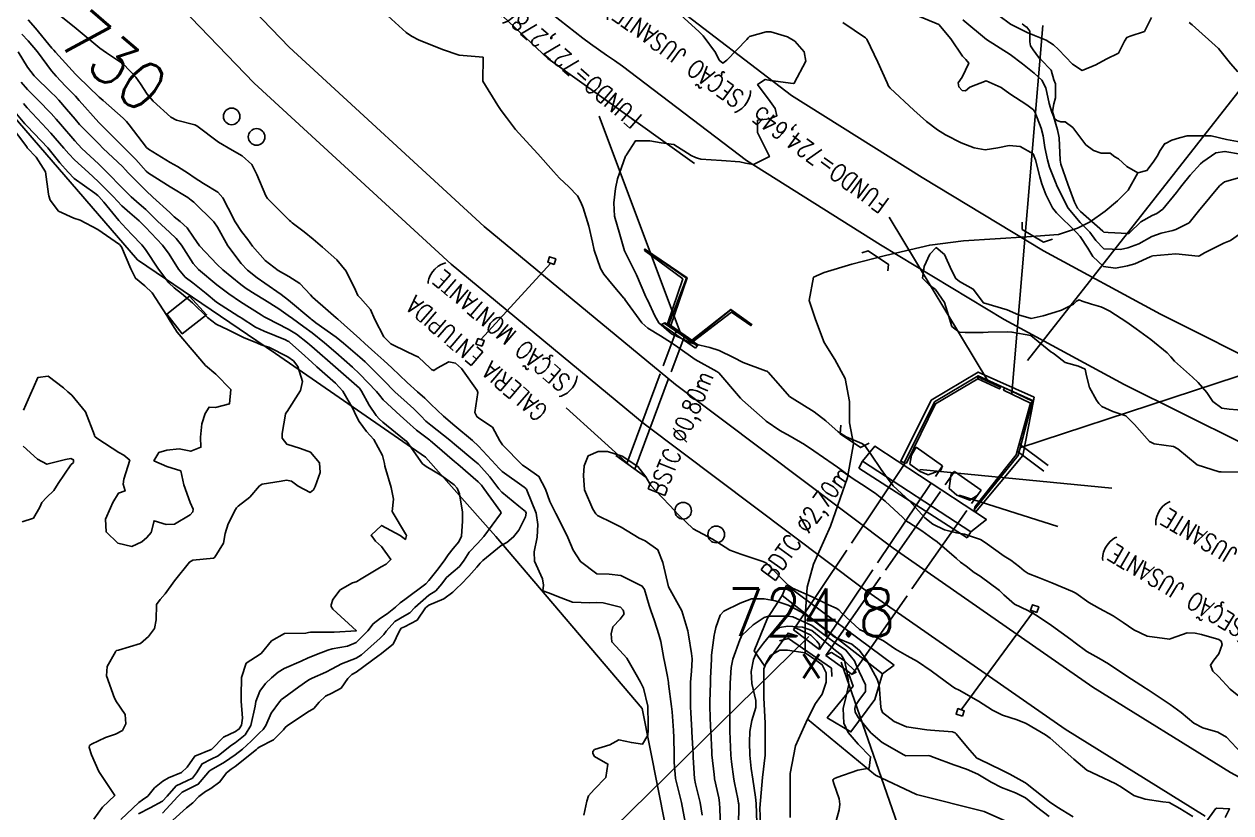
# Model space of a CAD drawing. Header units: metres. Extents: x 307586 to 320046, y 7427249 to 7434250.
# Drawn here: x 314545.3 to 314646, y 7432090.3 to 7432156.1 of the extents above; entities that cross this region are included whole.
import ezdxf
from ezdxf.enums import TextEntityAlignment as Align

# ---------------------------------------------------------------- set-up
doc = ezdxf.new("R2010")
doc.units = ezdxf.units.M
doc.header["$MEASUREMENT"] = 0
doc.linetypes.add('CONTINUO', pattern=[0])
doc.linetypes.add('TRACEJADO', pattern=[8.7, 8, -0.7])
for name, color, linetype in [('ALA', 45, 'Continuous'), ('BUEIRO', 151, 'Continuous'), ('CONCRETO_PROJETADO', 45, 'Continuous'), ('Cotas', 45, 'Continuous'), ('Curvas de Nivel 1m', 11, 'Continuous'), ('Curvas de Nivel 5m', 15, 'Continuous'), ('Divisa', 42, 'FENCELINE2'), ('Edificações', 30, 'Continuous'), ('Hidrografia', 140, 'Continuous'), ('Linha Férrea', 20, 'Continuous'), ('MURO', 30, 'Continuous'), ('Pontes_Viadutos_Tubos', 190, 'Continuous'), ('Pontos Cotados', 45, 'Continuous'), ('Portico', 45, 'Continuous'), ('Postes', 20, 'Continuous'), ('TEXTO', 45, 'Continuous'), ('Vias Primárias', 230, 'Continuous')]:
    doc.layers.add(name, color=color, linetype=linetype)
doc.styles.add('ROMANS', font='romans', dxfattribs={"height": 0.2})
doc.styles.add('Style-STANDARD', font='STANDARD.shx')
doc.linetypes.add('FENCELINE2', pattern='A,0.25,-0.1,[132,ltypeshp.shx,S=0.1,R=0,X=-0.1,Y=0],-0.1,1', length=1.45)

# ---------------------------------------------------------------- blocks, each defined once
blk = doc.blocks.new('ELVTXT_125')
at = {"layer": 'Pontos Cotados', "linetype": 'Continuous', "style": 'Style-STANDARD'}
for s, height, p in [('724.8', 4, (0, 4)), ('x', 3, (0, 0))]:
    blk.add_text(s, height=height, dxfattribs=at).set_placement(p, align=Align.MIDDLE_CENTER)

msp = doc.modelspace()

# ---------------------------------------------------------------- linework, layer by layer
at = {"layer": 'ALA', "linetype": 'CONTINUO'}
for points in [[(314600.57, 7432134.91, 727.8), (314600.63, 7432134.93, 726.4), (314597.07, 7432137.37, 727.11)], [(314598.98, 7432131.09, 728.73), (314600.26, 7432134.85, 728.01), (314597.07, 7432137.22, 728.02), (314597.09, 7432137.31, 728.04), (314597.07, 7432137.37, 727.11)], [(314597.09, 7432137.31, 728.04), (314600.57, 7432134.91, 727.8), (314599.1, 7432131.06, 728.74)], [(314600.63, 7432134.93, 726.4), (314599.26, 7432130.95, 727.01)], [(314604.27, 7432132.3, 726.51), (314601.02, 7432129.72, 726.78)], [(314605.97, 7432131.04, 727.86), (314604.27, 7432132.26, 727.93), (314601.06, 7432129.69, 728.65)], [(314606.05, 7432131.02, 726.85), (314605.97, 7432131.04, 727.86), (314605.94, 7432130.95, 727.85), (314604.33, 7432132.08, 727.93), (314601.13, 7432129.62, 728.65)], [(314606.05, 7432131.02, 726.85), (314604.27, 7432132.3, 726.51), (314604.27, 7432132.26, 727.93)]]:
    msp.add_polyline3d(points, dxfattribs=at)
at = {"layer": 'BUEIRO', "linetype": 'TRACEJADO', "flags": 128}
for points in [[(314595.58, 7432119.43), (314599.75, 7432130.61)], [(314596.25, 7432118.95), (314600.43, 7432130.13)], [(314609.51, 7432105.55), (314619.74, 7432120.81)], [(314628.18, 7432120.46), (314630.41, 7432118.8)], [(314628.34, 7432121.08), (314630.77, 7432119.28)], [(314611.66, 7432103.9), (314621.93, 7432119.23)], [(314612.19, 7432103.4), (314622.94, 7432118.77)], [(314614.39, 7432101.83), (314625.16, 7432117.22)]]:
    msp.add_lwpolyline(points, dxfattribs=at)
at = {"layer": 'BUEIRO', "linetype": 'CONTINUO'}
for points in [[(314598.98, 7432131.09, 728.73), (314599.1, 7432131.06, 728.74), (314599.26, 7432130.95, 727.01), (314601.02, 7432129.72, 726.78), (314601.06, 7432129.69, 728.65), (314601.13, 7432129.62, 728.65)], [(314601.13, 7432129.62, 728.65), (314598.98, 7432131.09, 728.73)], [(314624.9, 7432126.68, 727.31), (314624.89, 7432126.51, 724.69), (314626.71, 7432125.66, 724.72), (314626.77, 7432125.81, 727.31)], [(314624.9, 7432126.68, 727.31), (314626.77, 7432125.81, 727.31)], [(314627.11, 7432125.74, 727.16), (314627.04, 7432125.56, 724.72), (314629.29, 7432124.48, 724.65), (314629.46, 7432124.63, 727.16)], [(314629.46, 7432124.63, 727.16), (314627.11, 7432125.74, 727.16)], [(314619.74, 7432120.81, 725.18), (314619.35, 7432120.14, 726.32), (314619.22, 7432119.38, 727.47), (314620.07, 7432118.78, 727.86), (314620.73, 7432118.49, 727.62), (314621.8, 7432118.87, 726.18), (314621.93, 7432119.23, 725.12)], [(314621.93, 7432119.23, 725.12), (314619.74, 7432120.81, 725.18)], [(314594.67, 7432120.09, 729.81), (314597.17, 7432118.3, 729.71)], [(314622.94, 7432118.77, 725.24), (314622.65, 7432118.58, 726.14), (314622.5, 7432117.35, 727.4), (314623.14, 7432116.8, 727.77), (314624.22, 7432116.37, 727.3), (314624.84, 7432116.75, 726.47), (314625.16, 7432117.22, 725.17)], [(314625.16, 7432117.22, 725.17), (314622.94, 7432118.77, 725.24)], [(314608.92, 7432109.29, 729.3), (314608.55, 7432108.41, 729.19), (314616.93, 7432101.87, 729.01), (314617.9, 7432102.59, 729.2)], [(314608.92, 7432109.29, 729.3), (314617.9, 7432102.59, 729.2)], [(314608.55, 7432108.41, 729.19), (314607.33, 7432106.53, 727.49), (314606.23, 7432103.8, 727.02), (314607.09, 7432102.54, 725.99), (314609.05, 7432105.27, 725.24), (314609.86, 7432105.02, 725.25)], [(314611.66, 7432103.9, 725.26), (314611.66, 7432104.31, 726.35), (314611.46, 7432104.6, 727.58), (314610.95, 7432105.1, 727.84), (314610.26, 7432105.45, 727.62), (314609.61, 7432105.73, 726.48), (314609.51, 7432105.55, 725.26)], [(314611.66, 7432103.9, 725.26), (314609.51, 7432105.55, 725.26)], [(314614.39, 7432101.83, 725.26), (314614.46, 7432101.87, 726.52), (314614.73, 7432102.01, 727.19), (314613.74, 7432102.99, 727.94), (314612.66, 7432103.65, 727.19), (314612.59, 7432103.64, 726.57), (314612.19, 7432103.4, 725.23)], [(314614.39, 7432101.83, 725.26), (314612.19, 7432103.4, 725.23)], [(314616.93, 7432101.87, 729.01), (314616.28, 7432099.74, 727.98), (314614.29, 7432097.03, 727.76), (314612.32, 7432098.21, 725.25), (314614.48, 7432100.84, 725.28), (314614.11, 7432101.85, 725.27)]]:
    msp.add_polyline3d(points, dxfattribs=at)
at = {"layer": 'CONCRETO_PROJETADO', "linetype": 'CONTINUO'}
for points in [[(314624.3, 7432113.72, 728.97), (314625.61, 7432114.75, 727.65), (314616.28, 7432120.87, 728.03), (314615.25, 7432119.62, 728.93)], [(314624, 7432113.24, 728.87), (314624.3, 7432113.72, 728.97), (314615.25, 7432119.62, 728.93), (314614.96, 7432119.05, 728.88)], [(314624, 7432113.24, 728.87), (314614.96, 7432119.05, 728.88)]]:
    msp.add_polyline3d(points, dxfattribs=at)
at = {"layer": 'Curvas de Nivel 1m', "flags": 128}
for points, elevation in [([(314545.62, 7432156.48), (314546.23, 7432155.79), (314547.6, 7432154.11), (314547.75, 7432153.93), (314547.89, 7432153.78), (314549.57, 7432151.94), (314549.75, 7432151.75), (314551.55, 7432150.02), (314551.86, 7432149.73), (314553.53, 7432148.26), (314553.81, 7432147.99), (314554.04, 7432147.7), (314555.5, 7432145.83), (314555.66, 7432145.68), (314557.48, 7432144.56), (314558.07, 7432144.24), (314558.99, 7432143.64), (314559.47, 7432143.3), (314560.26, 7432142.82), (314561.45, 7432142.08), (314561.86, 7432141.61), (314562.3, 7432140.74), (314562.89, 7432139.6), (314563.42, 7432138.8), (314563.96, 7432138.13), (314564.34, 7432137.58), (314565.39, 7432136.37), (314566.47, 7432135.55), (314567.37, 7432135.06), (314568.3, 7432134.47), (314569.17, 7432133.51), (314569.35, 7432133.32), (314570.65, 7432132.18), (314571.32, 7432131.6), (314571.46, 7432131.49), (314573.31, 7432129.84), (314573.71, 7432129.46), (314574.54, 7432128.7), (314575.29, 7432128.04), (314575.97, 7432127.43), (314577.26, 7432126.2), (314578.12, 7432125.41), (314578.73, 7432124.88), (314579.24, 7432124.38), (314580.27, 7432123.38), (314581.23, 7432122.58), (314582.7, 7432121.36), (314583.21, 7432120.88), (314584.65, 7432119.33), (314584.9, 7432119.04), (314585.18, 7432118.76), (314587.02, 7432117.45), (314587.16, 7432117.36), (314587.19, 7432117.33), (314587.21, 7432117.3), (314587.25, 7432117.21), (314588.02, 7432115.29), (314588.17, 7432114.33), (314588.1, 7432113.29), (314587.86, 7432112.05), (314587.88, 7432111.29), (314588.55, 7432109.8), (314588.63, 7432109.28), (314588.58, 7432108.79), (314589.06, 7432108.63), (314590.1, 7432108.21), (314591.05, 7432107.86), (314592.49, 7432107.8), (314593.05, 7432107.82), (314593.62, 7432107.79), (314595.05, 7432107.44), (314595.28, 7432107.2), (314595.36, 7432106.88), (314595.03, 7432106.44), (314594.43, 7432105.8), (314594.29, 7432105.21), (314594.33, 7432104.54), (314595, 7432103.82), (314595.59, 7432103.19), (314596.36, 7432101.81), (314596.72, 7432101.18), (314596.97, 7432100.69), (314597.35, 7432099.17), (314597.38, 7432097.62), (314597.37, 7432097.17), (314597.34, 7432096.75), (314596.91, 7432096.01), (314595.97, 7432096.13), (314594.91, 7432096.36), (314594.18, 7432095.94), (314592.9, 7432095.56), (314592.74, 7432095.39), (314592.74, 7432095.23), (314592.89, 7432094.97), (314594.01, 7432094.34), (314593.83, 7432093.22), (314592.86, 7432092.23), (314592.4, 7432091.7), (314592.24, 7432091.24), (314591.99, 7432090.08)], 731), ([(314575.63, 7432156.8), (314577.16, 7432155.42), (314577.61, 7432155.11), (314578.24, 7432154.78), (314579.6, 7432154.26), (314580.19, 7432153.99), (314581.59, 7432153.52), (314583.59, 7432153.35), (314583.57, 7432151.35), (314584.81, 7432149.33), (314585.11, 7432148.9), (314585.53, 7432148.31), (314586.3, 7432147.31), (314587.5, 7432146.01), (314588.15, 7432145.29), (314589.48, 7432143.81), (314589.73, 7432143.53), (314589.98, 7432143.27), (314590.74, 7432142.54), (314591.46, 7432141.79), (314591.74, 7432141.25), (314591.93, 7432140.77), (314592.42, 7432139.24), (314592.73, 7432137.92), (314592.87, 7432137.24), (314593.38, 7432135.72), (314593.67, 7432135.23), (314594.45, 7432134.3), (314595.35, 7432133.23), (314595.38, 7432133.2), (314595.42, 7432133.13), (314596.83, 7432131.19), (314597.33, 7432130.72), (314598.39, 7432130.09), (314599.31, 7432129.52), (314599.85, 7432129.14), (314601.29, 7432128.13), (314603.11, 7432127.11), (314603.28, 7432126.99), (314604.91, 7432125.09), (314605.07, 7432124.9), (314605.25, 7432124.71), (314607.14, 7432123.06), (314607.23, 7432122.98), (314608.37, 7432122.19), (314609.22, 7432121.71), (314610.42, 7432121.02), (314611.21, 7432120.49), (314612.82, 7432119.37), (314613.18, 7432119.12), (314613.36, 7432118.99), (314614.41, 7432118.21), (314615.17, 7432117.71), (314616.31, 7432116.95), (314617.15, 7432116.29), (314618.62, 7432114.92), (314618.88, 7432114.66), (314619.13, 7432114.5), (314620.22, 7432113.8), (314621.12, 7432113.15), (314621.49, 7432112.89), (314623.1, 7432111.49), (314623.44, 7432111.21), (314623.91, 7432110.86), (314624.58, 7432110.34), (314625.08, 7432110.02), (314626.71, 7432108.82), (314627.06, 7432108.47), (314627.94, 7432107.7), (314629.05, 7432107.15), (314629.76, 7432106.78), (314631.03, 7432105.91), (314632.66, 7432104.75), (314633.01, 7432104.47), (314633.99, 7432103.73), (314635, 7432103.18), (314635.81, 7432102.71), (314636.99, 7432101.91), (314637.71, 7432101.42), (314638.9, 7432100.67), (314638.97, 7432100.62), (314639.1, 7432100.54), (314640.95, 7432099.3), (314641.86, 7432098.64), (314642.93, 7432097.76), (314643.68, 7432097.37), (314644.93, 7432097), (314645.64, 7432096.59), (314646.91, 7432095.24)], 729), ([(314599.75, 7432157.16), (314601.62, 7432155.47), (314601.97, 7432155.13), (314602.98, 7432153.74), (314603.29, 7432153.11), (314603.59, 7432152.86), (314603.93, 7432153.1), (314605.61, 7432154.83), (314605.71, 7432154.98), (314605.84, 7432155.08), (314607.21, 7432155.47), (314607.62, 7432155.46), (314609, 7432155.05), (314609.61, 7432154.69), (314610.38, 7432153.81), (314610.54, 7432153.03), (314609.57, 7432151.19), (314609.47, 7432151.15), (314607.58, 7432151.41), (314607.14, 7432151.5), (314606.51, 7432151.07), (314607.55, 7432149.65), (314607.97, 7432149.06), (314608.12, 7432148.47), (314607.53, 7432148.2), (314606.51, 7432148.09), (314606.49, 7432147.07), (314607.49, 7432145.06), (314606.16, 7432144.4), (314605.49, 7432144.52), (314605.02, 7432144.62), (314603.49, 7432144.72), (314601.77, 7432144.85), (314601.49, 7432144.92), (314601.33, 7432144.97), (314600.96, 7432145.14), (314599.51, 7432146.07), (314598.46, 7432146.22), (314597.51, 7432146.36), (314596.32, 7432146.38), (314595.57, 7432145.2), (314595.54, 7432145.15), (314595.49, 7432145.08), (314594.82, 7432143.21), (314594.65, 7432142.4), (314594.49, 7432141.21), (314594.57, 7432140.07), (314594.82, 7432139.21), (314594.96, 7432138.75), (314595.4, 7432137.2), (314596.39, 7432135.19), (314597.18, 7432133.36), (314597.27, 7432133.18), (314597.35, 7432133.04), (314597.92, 7432131.75), (314598.26, 7432131.17), (314599.32, 7432130.26), (314600.94, 7432129.5), (314601.31, 7432129.4), (314602.53, 7432129.12), (314603.3, 7432128.86), (314604.49, 7432128.29), (314605.29, 7432127.88), (314607.16, 7432127.18), (314607.28, 7432127.15), (314607.34, 7432127.12), (314607.39, 7432127.06), (314608.42, 7432125.89), (314609.17, 7432125.03), (314609.21, 7432124.99), (314609.25, 7432124.96), (314609.39, 7432124.89), (314611.24, 7432123.76), (314612.2, 7432123), (314613.22, 7432122.09), (314613.9, 7432121.66), (314615.21, 7432121.11), (314615.42, 7432120.96), (314615.95, 7432120.2), (314616.82, 7432118.94), (314617.18, 7432118.42), (314617.81, 7432117.57), (314618.52, 7432116.92), (314619.15, 7432116.35), (314620.46, 7432114.9), (314621.13, 7432114.36), (314622.1, 7432113.91), (314623.12, 7432113.64), (314623.79, 7432113.53), (314625.12, 7432113.08), (314625.49, 7432112.84), (314627.1, 7432111.7), (314627.65, 7432111.36), (314628.36, 7432110.8), (314628.75, 7432110.46), (314629.08, 7432110.25), (314629.95, 7432109.91), (314631.07, 7432109.48), (314632.79, 7432108.75), (314633.06, 7432108.6), (314634.15, 7432107.83), (314635.05, 7432107.33), (314636.19, 7432106.71), (314637.03, 7432106.15), (314637.9, 7432105.56), (314639.03, 7432105.03), (314640.89, 7432104.78), (314641.02, 7432104.83), (314642.36, 7432105.31), (314643.03, 7432105.27), (314643.55, 7432105.15), (314645.02, 7432104.74), (314645.21, 7432104.6), (314645.3, 7432104.32), (314645.01, 7432103.54), (314644.58, 7432103.02), (314644.3, 7432102.61), (314644.5, 7432102.11), (314644.98, 7432101.64), (314645.95, 7432100.59), (314646.96, 7432099.79)], 728), ([(314619.68, 7432156.88), (314621.63, 7432156.08), (314622.64, 7432154.88), (314623.6, 7432153.45), (314623.89, 7432153.16), (314624.13, 7432152.86), (314623.58, 7432151.7), (314623.24, 7432151.21), (314623.29, 7432150.87), (314623.57, 7432150.58), (314623.87, 7432150.56), (314624.22, 7432150.86), (314625.58, 7432151.38), (314626.85, 7432150.83), (314627.57, 7432150.3), (314628.98, 7432149.38), (314629.55, 7432148.96), (314629.64, 7432148.8), (314630.18, 7432147.44), (314630.33, 7432146.79), (314630.49, 7432145.81), (314630.7, 7432144.78), (314630.88, 7432144.18), (314631.43, 7432142.77), (314631.45, 7432142.75), (314631.47, 7432142.68), (314632.43, 7432140.76), (314633.44, 7432139.56), (314634.24, 7432138.74), (314634.74, 7432138.06), (314635.41, 7432137.36), (314636.8, 7432137.31), (314637.41, 7432137.44), (314638.34, 7432137.76), (314639.42, 7432138.38), (314640.19, 7432138.67), (314641.18, 7432138.9), (314641.43, 7432138.97), (314642.54, 7432139.53), (314643.42, 7432140.63), (314643.44, 7432140.65), (314643.45, 7432140.67), (314645.05, 7432142.61), (314645.48, 7432142.95), (314646.75, 7432143.31)], 726), ([(314626.65, 7432156.83), (314627.63, 7432156.11), (314629, 7432155.43), (314629.62, 7432155.18), (314630.58, 7432154.79), (314631.21, 7432154.38), (314631.61, 7432154.01), (314632.78, 7432152.76), (314633.59, 7432152.25), (314634.73, 7432152.73), (314635.6, 7432153.19), (314636.62, 7432153.69), (314637.14, 7432154.7), (314637.32, 7432155), (314637.62, 7432155.11), (314638.8, 7432155.51), (314639.39, 7432156.68)], 724), ([(314613.63, 7432156.26), (314615.52, 7432154.96), (314615.57, 7432154.92), (314615.61, 7432154.87), (314616.55, 7432152.95), (314617.31, 7432151.21), (314617.44, 7432150.94), (314617.57, 7432150.77), (314619.54, 7432148.92), (314620.61, 7432147.98), (314621.53, 7432147.29), (314622.19, 7432146.88), (314623.51, 7432146.2), (314624.59, 7432145.78), (314625.5, 7432145.63), (314626.55, 7432145.79), (314627.51, 7432145.98), (314628.42, 7432145.9), (314629.5, 7432145.28), (314629.7, 7432144.8), (314630.07, 7432143.38), (314630.24, 7432142.79), (314630.56, 7432141.88), (314631.12, 7432140.77), (314631.45, 7432140.36), (314633.09, 7432138.75), (314633.42, 7432138.38), (314634.07, 7432137.4), (314634.49, 7432136.73), (314635.39, 7432135.89), (314636.37, 7432135.73), (314637.39, 7432135.94), (314637.99, 7432136.1), (314639.27, 7432136.68), (314639.36, 7432136.72), (314639.4, 7432136.74), (314639.49, 7432136.77), (314641.41, 7432136.94), (314643.29, 7432136.74), (314643.4, 7432136.76), (314643.8, 7432137.02), (314645.42, 7432137.83), (314645.97, 7432138.04), (314646.73, 7432138.59)], 727), ([(314545.09, 7432155.29), (314545.6, 7432154.73), (314546.38, 7432153.79), (314547.57, 7432152.22), (314547.95, 7432151.77), (314548.74, 7432150.94), (314549.55, 7432150.09), (314549.86, 7432149.75), (314551.52, 7432147.91), (314551.69, 7432147.73), (314553.5, 7432145.93), (314553.72, 7432145.71), (314554.6, 7432144.81), (314555.47, 7432143.85), (314555.66, 7432143.68), (314557.46, 7432142.53), (314558.93, 7432141.64), (314559.23, 7432141.42), (314559.44, 7432141.24), (314561.11, 7432139.61), (314561.42, 7432139.16), (314562.29, 7432137.6), (314563.38, 7432136.14), (314563.93, 7432135.58), (314564.73, 7432134.93), (314565.36, 7432134.5), (314566.73, 7432133.55), (314567.35, 7432133.08), (314569.21, 7432131.51), (314569.27, 7432131.46), (314569.32, 7432131.42), (314569.63, 7432131.19), (314571.31, 7432129.99), (314571.93, 7432129.48), (314573.29, 7432128.31), (314573.74, 7432127.92), (314574.21, 7432127.46), (314575.27, 7432126.38), (314576.22, 7432125.43), (314577.24, 7432124.5), (314577.82, 7432124), (314578.38, 7432123.4), (314578.81, 7432122.98), (314579.23, 7432122.64), (314580.8, 7432121.37), (314581.21, 7432121.04), (314582.9, 7432119.64), (314583.18, 7432119.41), (314583.24, 7432119.35), (314584.15, 7432118.31), (314584.9, 7432117.32), (314585.16, 7432117.03), (314586.57, 7432115.88), (314587.13, 7432115.42), (314587.18, 7432115.3), (314587.13, 7432114.99), (314586.56, 7432113.87), (314586.14, 7432113.31), (314585.57, 7432112.85), (314585.11, 7432112.58), (314583.57, 7432111.34), (314583.34, 7432111.1), (314583.08, 7432110.79), (314582.4, 7432110.03), (314581.76, 7432109.36), (314581.41, 7432109.02), (314581.06, 7432108.68), (314580.3, 7432108.13), (314579.05, 7432107.61), (314578.79, 7432107.39), (314578.08, 7432106.35), (314577.02, 7432105.81), (314576.76, 7432105.68), (314576.58, 7432105.42), (314576.07, 7432104.36), (314574.99, 7432103.49), (314574.91, 7432103.44), (314572.98, 7432102.02), (314572.64, 7432101.81), (314572.3, 7432101.48), (314571.75, 7432100.69), (314570.95, 7432100.27), (314570.43, 7432100.02), (314569.91, 7432099.5), (314569.45, 7432098.99), (314568.93, 7432098.67), (314567.23, 7432097.54), (314567.07, 7432097.39), (314566.92, 7432097.2), (314566.09, 7432096.36), (314564.9, 7432095.76), (314564.78, 7432095.67), (314564.66, 7432095.56), (314562.88, 7432094.15), (314562.55, 7432093.92), (314562.18, 7432093.6), (314561.62, 7432092.85), (314560.85, 7432092.31), (314560.42, 7432092.05), (314559.85, 7432091.62), (314559.35, 7432091.11), (314558.83, 7432090.68), (314557.69, 7432089.65)], 732), ([(314544.77, 7432153.81), (314545.57, 7432152.53), (314546.11, 7432151.79), (314547.55, 7432150.39), (314547.86, 7432150.09), (314548.16, 7432149.77), (314548.81, 7432149.03), (314549.53, 7432148.17), (314549.89, 7432147.75), (314551.5, 7432146.11), (314551.88, 7432145.73), (314553.48, 7432144.22), (314553.73, 7432143.96), (314553.97, 7432143.7), (314555.45, 7432142.2), (314556.02, 7432141.67), (314557.43, 7432140.38), (314557.81, 7432140.04), (314558.3, 7432139.65), (314558.88, 7432139.1), (314559.41, 7432138.33), (314559.91, 7432137.62), (314561.38, 7432136.05), (314561.85, 7432135.61), (314563.36, 7432134.37), (314563.82, 7432134.04), (314564.56, 7432133.57), (314565.35, 7432133.09), (314566.54, 7432132.34), (314567.33, 7432131.8), (314567.69, 7432131.53), (314568.63, 7432130.84), (314569.31, 7432130.33), (314570.36, 7432129.5), (314571.3, 7432128.71), (314572.69, 7432127.48), (314573.27, 7432126.93), (314574.69, 7432125.45), (314574.94, 7432125.13), (314575.25, 7432124.76), (314576.68, 7432123.43), (314577.23, 7432122.93), (314578.04, 7432122.22), (314579.14, 7432121.39), (314579.21, 7432121.33), (314579.57, 7432121.02), (314581.19, 7432119.61), (314581.47, 7432119.37), (314583.17, 7432117.91), (314583.45, 7432117.63), (314583.66, 7432117.34), (314585.03, 7432115.42), (314585.09, 7432115.32), (314585.05, 7432115.23), (314583.66, 7432113.34), (314583.11, 7432112.75), (314582.43, 7432112.02), (314582, 7432111.36), (314581.61, 7432110.84), (314581.08, 7432110.4), (314580.53, 7432109.91), (314580.14, 7432109.38), (314579.63, 7432108.81), (314579.05, 7432108.43), (314577.88, 7432107.41), (314577.47, 7432106.98), (314577.03, 7432106.72), (314576.21, 7432106.24), (314575.49, 7432105.44), (314575.3, 7432105.15), (314575.01, 7432104.86), (314573.43, 7432103.46), (314572.99, 7432103.19), (314571.76, 7432102.71), (314570.98, 7432102.29), (314570.46, 7432102.01), (314569.31, 7432101.51), (314569.09, 7432101.39), (314568.97, 7432101.31), (314568.22, 7432100.78), (314566.95, 7432099.88), (314566.76, 7432099.72), (314566.59, 7432099.54), (314565.89, 7432098.59), (314565.46, 7432097.55), (314565.24, 7432097.24), (314564.91, 7432096.94), (314564.23, 7432096.24), (314563.51, 7432095.58), (314562.89, 7432095.1), (314561.99, 7432094.49), (314560.88, 7432093.86), (314560.73, 7432093.76), (314560.61, 7432093.61), (314559.81, 7432092.67), (314558.85, 7432092.19), (314558.48, 7432092), (314558.12, 7432091.64), (314556.83, 7432090.24)], 733), ([(314545.02, 7432151.27), (314545.55, 7432150.65), (314546.42, 7432149.79), (314547.53, 7432148.66), (314547.95, 7432148.19), (314548.31, 7432147.77), (314549.5, 7432146.37), (314550.1, 7432145.74), (314551.48, 7432144.44), (314552.22, 7432143.72), (314553.45, 7432142.45), (314554.21, 7432141.7), (314554.87, 7432141.12), (314555.43, 7432140.63), (314556.42, 7432139.67), (314557.41, 7432138.76), (314557.98, 7432138.23), (314558.4, 7432137.65), (314559.38, 7432136.14), (314559.84, 7432135.63), (314561.36, 7432134.36), (314562.36, 7432133.6), (314563.34, 7432132.94), (314565.05, 7432131.84), (314565.32, 7432131.67), (314565.53, 7432131.56), (314567.31, 7432130.66), (314568, 7432130.22), (314568.92, 7432129.52), (314569.13, 7432129.34), (314569.3, 7432129.19), (314571.28, 7432127.49), (314573.26, 7432125.71), (314573.45, 7432125.47), (314574.09, 7432124.31), (314574.67, 7432123.45), (314574.93, 7432123.14), (314575.23, 7432122.89), (314577.04, 7432121.42), (314577.21, 7432121.26), (314578.54, 7432119.4), (314578.91, 7432119.12), (314579.18, 7432118.99), (314580.14, 7432118.41), (314581.17, 7432117.64), (314581.42, 7432117.37), (314581.61, 7432116.91), (314581.86, 7432115.36), (314581.88, 7432114.61), (314581.78, 7432113.36), (314581.57, 7432112.9), (314581.1, 7432112.33), (314580.67, 7432111.8), (314580.4, 7432111.38), (314579.84, 7432110.63), (314579.07, 7432109.66), (314578.82, 7432109.39), (314577.05, 7432108.08), (314576.67, 7432107.8), (314576.28, 7432107.43), (314575.59, 7432106.88), (314575.03, 7432106.51), (314574.41, 7432106.06), (314573.98, 7432105.46), (314573, 7432104.49), (314572.28, 7432104.19), (314571, 7432103.95), (314570.63, 7432103.86), (314569.68, 7432103.5), (314569.2, 7432103.3), (314568.99, 7432103.21), (314568.4, 7432102.93), (314566.97, 7432102.32), (314566.49, 7432102.02), (314565.93, 7432101.55), (314565.43, 7432101.08), (314564.95, 7432100.44), (314564.61, 7432099.57), (314564.55, 7432099.17), (314564.21, 7432097.57), (314563.72, 7432096.77), (314562.9, 7432096.11), (314562.58, 7432095.91), (314562.2, 7432095.6), (314561.46, 7432095.03), (314560.88, 7432094.76), (314560.13, 7432094.37), (314559.67, 7432093.62), (314559.33, 7432093.16), (314558.86, 7432092.94), (314557.97, 7432092.53), (314557.22, 7432091.65), (314556.84, 7432091.25), (314555.81, 7432090.7), (314554.83, 7432090.19)], 734), ([(314544.51, 7432148.79), (314545.33, 7432147.8), (314545.52, 7432147.59), (314547.26, 7432145.78), (314547.49, 7432145.51), (314548.26, 7432144.55), (314548.95, 7432143.76), (314549.46, 7432143.22), (314551.17, 7432142.01), (314551.44, 7432141.8), (314551.51, 7432141.73), (314551.93, 7432141.24), (314553.17, 7432139.71), (314553.42, 7432139.43), (314554.28, 7432138.56), (314555.1, 7432137.68), (314555.4, 7432137.3), (314556.5, 7432135.67), (314557.36, 7432134.52), (314557.8, 7432134.1), (314558.42, 7432133.64), (314559.34, 7432132.84), (314560.57, 7432131.62), (314561.32, 7432131.08), (314562.32, 7432130.6), (314563.31, 7432130.09), (314563.65, 7432129.93), (314564.56, 7432129.57), (314565.07, 7432129.33), (314565.3, 7432129.27), (314565.69, 7432129.16), (314567.29, 7432128.35), (314567.76, 7432128), (314568.13, 7432127.53), (314568.5, 7432126.29), (314568.35, 7432125.52), (314567.24, 7432123.78), (314567.13, 7432123.64), (314567.1, 7432123.54), (314566.81, 7432121.95), (314566.82, 7432121.54), (314567.2, 7432121.05), (314568.36, 7432120.69), (314569.19, 7432120.39), (314569.94, 7432119.5), (314569.98, 7432118.69), (314569.57, 7432117.51), (314569.43, 7432117.24), (314569.16, 7432117.02), (314568.16, 7432117.53), (314567.59, 7432117.96), (314567.17, 7432118.03), (314566.74, 7432117.97), (314565.16, 7432117.7), (314564.93, 7432117.56), (314564.11, 7432116.62), (314563.14, 7432115.86), (314563, 7432115.72), (314562.93, 7432115.59), (314562.31, 7432114.4), (314562.07, 7432113.6), (314561.93, 7432112.77), (314561.2, 7432111.61), (314561.13, 7432111.56), (314561.08, 7432111.54), (314559.35, 7432111.36), (314559.08, 7432111.2), (314557.84, 7432109.65), (314557.05, 7432108.55), (314556.63, 7432108.08), (314556.32, 7432107.67), (314556.3, 7432106.39), (314556.15, 7432105.67), (314555.67, 7432105), (314555, 7432104.4), (314553.15, 7432103.86), (314552.99, 7432103.82), (314552.93, 7432103.77), (314552.89, 7432103.71), (314552.21, 7432102.48), (314552.14, 7432101.72), (314552.83, 7432099.83), (314552.89, 7432099.71), (314552.94, 7432099.63), (314553.72, 7432098.49), (314553.77, 7432097.7), (314553.48, 7432097.13), (314552.91, 7432096.85), (314552.06, 7432096.57), (314550.9, 7432095.99), (314550.74, 7432095.89), (314550.71, 7432095.73), (314550.89, 7432095.12), (314551.51, 7432093.72), (314552.84, 7432091.71), (314551.81, 7432090.75), (314551.08, 7432089.73)], 736), ([(314544.02, 7432147.82), (314545.49, 7432145.86), (314545.54, 7432145.8), (314546.27, 7432145.01), (314547.05, 7432143.78), (314547.32, 7432141.91), (314547.33, 7432141.78), (314547.44, 7432141.41), (314548.15, 7432140.49), (314549.42, 7432139.92), (314549.94, 7432139.74), (314551.42, 7432138.98), (314553.24, 7432137.71), (314553.4, 7432137.53), (314554.17, 7432135.7), (314554.57, 7432134.9), (314555.36, 7432134.28), (314555.96, 7432133.67), (314557.19, 7432131.8), (314557.27, 7432131.66), (314557.32, 7432131.54), (314558.05, 7432130.39), (314558.69, 7432129.64), (314558.96, 7432129.3), (314559.3, 7432128.92), (314560.42, 7432127.62), (314561.27, 7432126.9), (314562.54, 7432125.6), (314562.42, 7432124.42), (314561.24, 7432124.12), (314560.71, 7432124.14), (314560.4, 7432123.62), (314560.1, 7432122.74), (314560, 7432121.62), (314560.03, 7432120.79), (314559.19, 7432120.46), (314558.21, 7432120.66), (314557.19, 7432120.54), (314556.51, 7432120.35), (314556.11, 7432119.67), (314557.18, 7432119.17), (314558.35, 7432118.82), (314558.62, 7432117.64), (314559.14, 7432116.19), (314559.4, 7432115.63), (314559.37, 7432115.39), (314559.13, 7432115.14), (314557.84, 7432114.37), (314557.12, 7432114.33), (314556.13, 7432114.66), (314555.88, 7432113.67), (314555.53, 7432113.25), (314555.1, 7432112.9), (314554.28, 7432112.51), (314553.1, 7432112.77), (314552.12, 7432113.72), (314552.06, 7432114.78), (314552.49, 7432115.72), (314552.68, 7432116.18), (314553.15, 7432116.95), (314553.7, 7432117.15), (314553.54, 7432117.7), (314553.59, 7432118.13), (314554.09, 7432119.7), (314553.61, 7432120.13), (314553.19, 7432120.35), (314551.42, 7432121.5), (314551.2, 7432121.67), (314551.16, 7432121.73), (314551.15, 7432121.79), (314550.39, 7432123.74), (314549.25, 7432125.15), (314548.92, 7432125.43), (314548.56, 7432125.76), (314547.27, 7432126.72), (314546.43, 7432126.62), (314546.06, 7432125.79), (314545.82, 7432125.22), (314545.23, 7432123.9)], 737), ([(314647.04, 7432118.72), (314645.19, 7432118.75), (314645.04, 7432118.75), (314643.19, 7432119.32), (314641.58, 7432120.65), (314641.21, 7432120.84), (314639.62, 7432121.08), (314639.22, 7432121.28), (314637.98, 7432122.69), (314637.24, 7432123.41), (314636.17, 7432123.78), (314635.25, 7432124.2), (314634.98, 7432124.45), (314634.8, 7432124.73), (314634.21, 7432125.79), (314633.96, 7432126.74), (314633.86, 7432127.31), (314633.29, 7432127.57), (314632.17, 7432127.88), (314631.3, 7432128.55), (314631.17, 7432128.64), (314630.98, 7432128.77), (314629.32, 7432130.13), (314627.74, 7432130.41), (314627.33, 7432130.43), (314625.76, 7432130.4), (314625.33, 7432130.36), (314623.82, 7432130.37), (314623.33, 7432130.4), (314622.73, 7432130.88), (314622.44, 7432131.78), (314622.12, 7432132.88), (314621.36, 7432133.95), (314620.83, 7432134.36), (314620.26, 7432134.91), (314620.42, 7432135.87), (314620.87, 7432136.9), (314621.41, 7432137.46), (314622.11, 7432136.88), (314622.69, 7432135.57), (314623.05, 7432134.87), (314623.37, 7432134.64), (314624.51, 7432134), (314625.35, 7432132.84), (314627.35, 7432132.26), (314628.29, 7432131.86), (314629.34, 7432131.55), (314630.33, 7432131.77), (314631.35, 7432132.08), (314631.88, 7432132.23), (314632.87, 7432132.75), (314633.12, 7432132.99), (314633.36, 7432133.1), (314633.61, 7432133), (314634.37, 7432132.73), (314635.15, 7432132.52), (314635.35, 7432132.44), (314635.9, 7432132.16), (314637.34, 7432131.23), (314638.1, 7432130.69), (314639.32, 7432129.78), (314640.69, 7432128.66), (314640.99, 7432128.34), (314641.3, 7432127.98), (314642.81, 7432126.63), (314643.28, 7432126.2), (314644, 7432125.35), (314644.5, 7432124.61), (314645.25, 7432124.05), (314645.87, 7432123.98), (314647.25, 7432123.86)], 728), ([(314545.19, 7432120.88), (314546.38, 7432119.79), (314547.18, 7432119.37), (314548.73, 7432119.76), (314549.18, 7432119.86), (314549.39, 7432119.75), (314549.4, 7432119.53), (314549.18, 7432119.32), (314548.11, 7432117.77), (314547.76, 7432117.17), (314547.15, 7432116.6), (314546.74, 7432116.18), (314546.59, 7432115.79), (314546.05, 7432114.87), (314545.12, 7432114.57)], 737), ([(314642.84, 7432089.95), (314641.76, 7432090.64), (314640.86, 7432091.13), (314640.32, 7432091.2), (314638.86, 7432091.41), (314637.91, 7432091.73), (314636.87, 7432092.4), (314636.41, 7432092.7), (314634.88, 7432093.4), (314633.99, 7432093.84), (314632.89, 7432094.75), (314630.92, 7432096.5), (314630.54, 7432096.77), (314628.93, 7432097.74), (314628.18, 7432098.04), (314626.94, 7432098.42), (314626.12, 7432098.83), (314624.95, 7432099.58), (314623.34, 7432100.5), (314622.97, 7432100.69), (314622.7, 7432100.87), (314620.99, 7432102.13), (314619.85, 7432102.9), (314619, 7432103.39), (314618.01, 7432103.93), (314617.01, 7432104.62), (314616.31, 7432104.95), (314615.02, 7432105.57), (314613.52, 7432106.98), (314613.29, 7432107.23), (314613.05, 7432107.37), (314612.41, 7432107.63), (314611.06, 7432108.29), (314609.42, 7432109.03), (314609.07, 7432109.27), (314607.29, 7432111.06), (314607.18, 7432111.15), (314607.09, 7432111.19), (314606.87, 7432111.29), (314605.1, 7432111.87), (314604.2, 7432112.19), (314603.11, 7432112.89), (314602.74, 7432113.11), (314601.12, 7432113.99), (314599.91, 7432115.14), (314599.15, 7432115.96), (314597.97, 7432117.17), (314597.6, 7432117.61), (314597.17, 7432118.32), (314596.51, 7432119.19), (314595.2, 7432120.06), (314593.97, 7432120.45), (314593.2, 7432120.45), (314592.36, 7432120.08), (314592.02, 7432119.24), (314591.97, 7432118.44), (314592.06, 7432117.24), (314592.74, 7432115.63), (314593, 7432115.23), (314593.13, 7432115.09), (314594.4, 7432114.48), (314595.12, 7432114.11), (314596.61, 7432113.19), (314597.11, 7432112.97), (314598.17, 7432112.23), (314598.59, 7432111.16), (314599.06, 7432109.15), (314600.18, 7432107.14), (314600.68, 7432105.47), (314600.74, 7432105.13), (314601, 7432103.58), (314601.05, 7432103.13), (314601.05, 7432103.07), (314600.98, 7432102.1), (314600.91, 7432101.19), (314600.91, 7432101.13), (314600.91, 7432099.16), (314600.91, 7432099.13), (314600.94, 7432098.63), (314601.02, 7432097.13), (314601.02, 7432097.03), (314601.12, 7432095.13), (314601.13, 7432094.88), (314601.24, 7432093.13), (314601.32, 7432092.68), (314601.7, 7432091.12), (314601.89, 7432090.07)], 729), ([(314632.84, 7432089.94), (314631.49, 7432090.76), (314630.86, 7432091.2), (314629, 7432092.66), (314628.87, 7432092.76), (314628.86, 7432092.77), (314628.81, 7432092.79), (314627.57, 7432093.5), (314626.88, 7432093.83), (314624.99, 7432094.74), (314624.89, 7432094.8), (314624.86, 7432094.81), (314624.81, 7432094.84), (314624.04, 7432095.72), (314623.08, 7432096.87), (314623, 7432096.94), (314622.92, 7432096.98), (314622.78, 7432097.02), (314620.93, 7432097.17), (314620.63, 7432097.19), (314618.93, 7432097.44), (314617.9, 7432097.9), (314616.94, 7432098.64), (314616.81, 7432098.94), (314616.8, 7432099.08), (314616.64, 7432100.94), (314616.48, 7432101.44), (314615.66, 7432102.95), (314615, 7432103.83), (314614.38, 7432104.34), (314613.01, 7432104.91), (314612.87, 7432104.99), (314611.03, 7432106.45), (314610.16, 7432107.02), (314609.05, 7432107.6), (314607.97, 7432107.96), (314607.05, 7432108.14), (314606, 7432108.13), (314605.05, 7432107.78), (314603.69, 7432107.1), (314603.37, 7432106.77), (314603.02, 7432105.75), (314602.91, 7432105.22), (314602.89, 7432105.11), (314602.67, 7432103.44), (314602.65, 7432103.11), (314602.58, 7432101.51), (314602.56, 7432101.11), (314602.52, 7432099.55), (314602.52, 7432099.11), (314602.58, 7432097.46), (314602.59, 7432097.11), (314602.68, 7432095.33), (314602.69, 7432095.11), (314602.88, 7432093.48), (314602.92, 7432093.15), (314602.92, 7432093.11), (314603.26, 7432091.51), (314603.32, 7432091.1), (314603.36, 7432090.59), (314603.42, 7432089.1)], 728), ([(314630.84, 7432089.97), (314629.78, 7432090.78), (314628.86, 7432091.51), (314628.02, 7432091.95), (314626.87, 7432092.39), (314626.01, 7432092.83), (314624.88, 7432093.49), (314623.94, 7432093.91), (314622.89, 7432094.28), (314621.24, 7432094.89), (314620.89, 7432095.02), (314620.74, 7432095.05), (314618.89, 7432095.04), (314618.7, 7432095.11), (314616.91, 7432096.15), (314615.97, 7432096.95), (314614.94, 7432098.19), (314614.64, 7432098.67), (314614.61, 7432098.97), (314614.68, 7432099.23), (314614.95, 7432099.64), (314615.52, 7432100.4), (314615.5, 7432100.95), (314614.98, 7432102.07), (314614.7, 7432102.68), (314614.58, 7432102.97), (314613.88, 7432103.86), (314613.01, 7432104.43), (314612.25, 7432105), (314611.03, 7432105.92), (314609.44, 7432106.62), (314609.04, 7432106.7), (314607.42, 7432106.68), (314607.04, 7432106.58), (314606.13, 7432105.97), (314605.2, 7432105.08), (314605.13, 7432104.96), (314605.01, 7432104.72), (314604.44, 7432103.09), (314604.31, 7432102.41), (314604.22, 7432101.09), (314604.19, 7432099.86), (314604.19, 7432099.09), (314604.19, 7432098.35), (314604.19, 7432097.09), (314604.23, 7432095.76), (314604.27, 7432095.09), (314604.33, 7432094.53), (314604.52, 7432093.09), (314604.57, 7432092.78), (314604.86, 7432091.44), (314604.92, 7432091.08), (314604.93, 7432091), (314604.91, 7432089.08)], 727), ([(314612.9, 7432088.99), (314613.3, 7432090.53), (314613.37, 7432090.98), (314613.32, 7432091.44), (314612.87, 7432092.72), (314612.79, 7432092.99), (314612.81, 7432093.06), (314612.87, 7432093.11), (314613.12, 7432093.23), (314614.88, 7432093.82), (314615.83, 7432094.01), (314615.94, 7432094.95), (314614.91, 7432095.99), (314614.07, 7432096.97), (314613.71, 7432097.76), (314613.66, 7432098.98), (314613.91, 7432100.02), (314614.11, 7432100.97), (314613.97, 7432101.96), (314613.76, 7432102.98), (314613.47, 7432103.45), (314613, 7432103.82), (314611.65, 7432105), (314611.02, 7432105.49), (314610.26, 7432105.78), (314609.03, 7432105.86), (314608.33, 7432105.73), (314607.5, 7432105.05), (314607.01, 7432104.43), (314606.41, 7432103.66), (314606.15, 7432103.07), (314605.98, 7432102.07), (314606.02, 7432101.07), (314606.36, 7432099.66), (314606.37, 7432099.07), (314606.02, 7432097.98), (314605.86, 7432097.07), (314605.82, 7432096.16), (314605.86, 7432095.07), (314605.98, 7432093.97), (314606.1, 7432093.07), (314606.34, 7432091.59), (314606.39, 7432091.06), (314606.45, 7432089.44)], 726), ([(314645.55, 7432089.88), (314645.9, 7432090.59), (314644.85, 7432090.67), (314644.72, 7432090.6), (314643.94, 7432089.51)], 729)]:
    msp.add_lwpolyline(points, dxfattribs=dict(at, elevation=elevation))
at = {"layer": 'Curvas de Nivel 5m', "flags": 128}
for points, elevation in [([(314547.64, 7432157.33), (314549.61, 7432155.75), (314551.6, 7432154.1), (314552.16, 7432153.72), (314553.58, 7432152.76), (314554.6, 7432151.69), (314555, 7432151.13), (314555.55, 7432150.27), (314556.04, 7432149.68), (314557.53, 7432148.35), (314557.99, 7432148.11), (314559.52, 7432147.71), (314559.69, 7432147.63), (314561.5, 7432146.27), (314562.63, 7432145.6), (314563.49, 7432145.13), (314564.29, 7432144.39), (314564.71, 7432143.57), (314565.45, 7432141.78), (314565.59, 7432141.56), (314567.42, 7432139.73), (314567.53, 7432139.64), (314567.65, 7432139.54), (314568.66, 7432138.77), (314569.41, 7432138.15), (314570.18, 7432137.5), (314571.39, 7432136.45), (314572.16, 7432135.48), (314572.93, 7432133.9), (314573.13, 7432133.47), (314573.35, 7432133.24), (314574.18, 7432132.3), (314574.56, 7432131.45), (314575.31, 7432130), (314575.88, 7432129.43), (314577.3, 7432128.73), (314578.19, 7432128.31), (314579.16, 7432127.39), (314579.28, 7432127.27), (314579.47, 7432127.19), (314579.75, 7432127.39), (314580.74, 7432127.92), (314581.29, 7432127.81), (314581.8, 7432127.36), (314583.09, 7432125.52), (314583.16, 7432125.35), (314582.9, 7432123.69), (314583.06, 7432123.35), (314583.23, 7432123.22), (314584.37, 7432122.48), (314585, 7432121.32), (314585.21, 7432120.99), (314586.89, 7432119.3), (314587.18, 7432119.11), (314588.25, 7432118.36), (314588.8, 7432117.28), (314589.15, 7432116.27), (314589.65, 7432115.26), (314590.25, 7432114.13), (314590.66, 7432113.25), (314591.1, 7432112.21), (314591.71, 7432111.24), (314593.08, 7432110.22), (314594.1, 7432110.19), (314595.08, 7432110.08), (314596.88, 7432109.18), (314597.06, 7432108.92), (314597.45, 7432107.58), (314597.59, 7432107.17), (314597.9, 7432106.3), (314598.26, 7432105.16), (314598.42, 7432104.57), (314598.68, 7432103.15), (314598.73, 7432102.9), (314598.98, 7432101.64), (314599.06, 7432101.15), (314599.07, 7432101.05), (314599.33, 7432099.15), (314599.38, 7432098.71), (314599.48, 7432097.14), (314599.5, 7432096.55), (314599.53, 7432095.14), (314599.54, 7432094.49), (314599.66, 7432093.14), (314599.89, 7432092.12), (314600.15, 7432091.14), (314600.47, 7432089.49)], 730), ([(314623.64, 7432156.48), (314625.61, 7432154.84), (314627.6, 7432153.57), (314628.62, 7432152.81), (314629.59, 7432152.03), (314630.22, 7432151.43), (314630.56, 7432150.79), (314630.84, 7432149.49), (314631.08, 7432148.78), (314631.2, 7432148.44), (314631.53, 7432147.28), (314631.66, 7432146.77), (314631.67, 7432146.62), (314631.76, 7432144.77), (314631.83, 7432144.43), (314632.39, 7432142.76), (314632.96, 7432141.25), (314633.21, 7432140.75), (314633.45, 7432140.47), (314635.33, 7432138.82), (314635.42, 7432138.76), (314635.77, 7432138.72), (314637.42, 7432138.63), (314637.47, 7432138.65), (314637.54, 7432138.7), (314638.51, 7432139.62), (314639.44, 7432140.13), (314639.82, 7432140.3), (314640.32, 7432140.67), (314641.47, 7432142.05), (314641.73, 7432142.39), (314641.92, 7432142.65), (314642.61, 7432143.51), (314643.49, 7432144.45), (314643.68, 7432144.63), (314644.75, 7432145.36), (314645.51, 7432145.49), (314646.82, 7432145.27)], 725), ([(314545.22, 7432149.48), (314545.54, 7432149.12), (314546.79, 7432147.79), (314547.51, 7432147.02), (314548.59, 7432145.76), (314549.01, 7432145.28), (314549.48, 7432144.8), (314550.65, 7432143.74), (314551.46, 7432142.99), (314552.7, 7432141.72), (314553.44, 7432140.95), (314554.09, 7432140.36), (314554.88, 7432139.69), (314555.16, 7432139.42), (314555.42, 7432139.16), (314556.82, 7432137.67), (314557.39, 7432136.9), (314558.17, 7432135.65), (314558.73, 7432135), (314559.36, 7432134.52), (314560.47, 7432133.62), (314561.34, 7432132.9), (314563.2, 7432131.72), (314563.32, 7432131.64), (314563.4, 7432131.59), (314564.58, 7432130.83), (314565.31, 7432130.49), (314567.09, 7432129.75), (314567.3, 7432129.65), (314567.37, 7432129.61), (314567.46, 7432129.54), (314568.44, 7432128.67), (314569.29, 7432127.89), (314569.72, 7432127.51), (314571.26, 7432126.15), (314571.88, 7432125.48), (314572.73, 7432123.98), (314572.96, 7432123.47), (314573.23, 7432122.94), (314573.86, 7432122.1), (314574.47, 7432121.45), (314575.19, 7432120.1), (314575.35, 7432119.44), (314575.4, 7432119.22), (314575.92, 7432117.43), (314576.11, 7432116.47), (314576, 7432115.43), (314577.11, 7432113.57), (314577.18, 7432113.48), (314577.2, 7432113.42), (314577.11, 7432113.09), (314576.66, 7432113.42), (314575.12, 7432114.27), (314574.24, 7432113.45), (314574.6, 7432112.94), (314575.1, 7432112.5), (314575.89, 7432111.43), (314575.49, 7432111.03), (314575.08, 7432110.81), (314573.4, 7432109.8), (314573.06, 7432109.57), (314572.99, 7432109.55), (314572.7, 7432109.47), (314571.66, 7432108.88), (314571.05, 7432108.09), (314570.9, 7432107.64), (314570.9, 7432107.49), (314571.04, 7432107.26), (314573.01, 7432105.47), (314571.16, 7432105.34), (314571.01, 7432105.34), (314569.17, 7432105.35), (314569.01, 7432105.32), (314568.78, 7432105.28), (314567.01, 7432105.23), (314565.93, 7432104.63), (314565.05, 7432103.56), (314565.02, 7432103.53), (314564.99, 7432103.51), (314563.8, 7432102.76), (314563.41, 7432101.58), (314563.39, 7432100.03), (314563.4, 7432099.58), (314563.51, 7432098.16), (314563.43, 7432097.58), (314563.24, 7432097.27), (314562.92, 7432097.06), (314561.91, 7432096.6), (314560.98, 7432095.61), (314560.93, 7432095.57), (314560.89, 7432095.55), (314559.52, 7432094.99), (314558.88, 7432094.07), (314558.41, 7432093.64), (314557.33, 7432093.19), (314556.86, 7432092.92), (314556.16, 7432092.36), (314555.61, 7432091.67), (314555.15, 7432091.36), (314554.84, 7432091.14), (314553.36, 7432089.7)], 735)]:
    msp.add_lwpolyline(points, dxfattribs=dict(at, elevation=elevation))
at = {"layer": 'Divisa'}
for points in [[(314377.46, 7432549.46), (314387.58, 7432534.87), (314393.32, 7432520.94), (314398.38, 7432484.11), (314403.3, 7432454.19), (314405.56, 7432436.89), (314412.2, 7432414.44), (314419.7, 7432397.26), (314433.33, 7432372.33), (314447.99, 7432349.18), (314468.99, 7432315.83), (314499.77, 7432267.07), (314511.01, 7432249.95), (314526.49, 7432225.84), (314542.31, 7432201.29), (314545.43, 7432197.51), (314557.23, 7432183.47), (314578.22, 7432163.4), (314588.98, 7432153.26), (314601.24, 7432144.47)], [(314598.83, 7432089.16), (314596.88, 7432098.98), (314584.64, 7432113.34), (314578.78, 7432119.95), (314566.25, 7432128.63), (314554.74, 7432136.43), (314532.74, 7432161.94), (314510.27, 7432192.57), (314505.63, 7432198.77), (314476.47, 7432239.01), (314468.45, 7432249.95), (314457.97, 7432266.26), (314422.4, 7432317.97), (314404, 7432346.05), (314397.77, 7432359.73), (314393.11, 7432373.87), (314384.52, 7432394.38), (314370.37, 7432426.89), (314365.66, 7432442.58), (314360.27, 7432471.85), (314360.07, 7432482.38), (314349.47, 7432531.86), (314350.29, 7432536.28), (314349.63, 7432543.58)]]:
    msp.add_lwpolyline(points, dxfattribs=at)
at = {"layer": 'Edificações'}
msp.add_lwpolyline([(314559.08, 7432133.41), (314557.18, 7432131.91), (314558.48, 7432130.26), (314560.5, 7432131.86)], close=True, dxfattribs=at)
at = {"layer": 'Hidrografia'}
for points in [[(314646.87, 7432146.26), (314645.65, 7432146.49), (314644.38, 7432146.78), (314642.36, 7432146.78), (314641.72, 7432146.61), (314641.08, 7432146.43), (314640.56, 7432146.14), (314640.5, 7432146.14), (314640.1, 7432145.56), (314639.87, 7432145.1), (314639.52, 7432144.58), (314639, 7432143.89), (314638.25, 7432143.71), (314637.32, 7432144.24), (314636.63, 7432144.87), (314636.34, 7432145.04), (314635.94, 7432145.33), (314635.18, 7432145.33), (314634.55, 7432145.56), (314633.91, 7432146.03), (314632.98, 7432147.25), (314632.81, 7432147.48), (314632.17, 7432147.95), (314631.82, 7432147.95), (314631.48, 7432148.06), (314631.3, 7432148.23), (314631.13, 7432148.81), (314631.24, 7432149.45), (314631.36, 7432149.97), (314631.36, 7432150.43), (314631.36, 7432151.13), (314631.24, 7432151.47), (314631.01, 7432152.28), (314630.15, 7432153.15), (314630.03, 7432153.26), (314629.74, 7432153.67), (314629.51, 7432153.96), (314629.28, 7432154.3), (314629.22, 7432154.65), (314629.22, 7432154.83), (314629.22, 7432155.17), (314629.22, 7432155.29), (314629.22, 7432155.52), (314628.99, 7432155.87), (314628.87, 7432155.92), (314628.58, 7432156.15)], [(314642.53, 7432156.26), (314642.77, 7432156.07), (314644.97, 7432154.07), (314645.97, 7432152.82), (314646.59, 7432152.14)], [(314610.68, 7432098.08), (314616.34, 7432093.42), (314619.77, 7432091.81), (314625.43, 7432090.39), (314629.47, 7432088.57)]]:
    msp.add_lwpolyline(points, dxfattribs=at)
at = {"layer": 'Hidrografia', "elevation": 728.2}
for points in [[(314638.25, 7432143.71), (314637.45, 7432142.25), (314636.56, 7432141.37), (314635.51, 7432140.49), (314634.27, 7432139.61), (314633.22, 7432139.08), (314631.63, 7432138.55), (314628.99, 7432138.37), (314626.34, 7432138.2), (314623.7, 7432138.02), (314620.88, 7432137.67), (314617.18, 7432136.79), (314614.36, 7432136.08), (314612.07, 7432135.38), (314611.18, 7432134.99), (314610.82, 7432133.05), (314611.35, 7432131.47), (314612.06, 7432129.53), (314612.94, 7432128.12), (314613.82, 7432126.54), (314614.17, 7432124.6), (314614.17, 7432122.84), (314614.52, 7432121.08), (314614, 7432118.26), (314612.59, 7432114.21), (314611.18, 7432111.03), (314610.65, 7432109.1), (314610.47, 7432106.63), (314610.47, 7432105.22), (314610.47, 7432103.64)], [(314609.23, 7432089.88), (314609.23, 7432091.88), (314609.23, 7432093.54), (314609.68, 7432095.87), (314610.68, 7432098.08), (314611.34, 7432099.41), (314611.9, 7432100.19), (314612.23, 7432101.19), (314612.23, 7432101.96), (314611.9, 7432102.63), (314611.45, 7432102.96), (314610.47, 7432103.64), (314609.01, 7432103.85), (314608.35, 7432103.85), (314607.57, 7432103.4), (314607.24, 7432102.85), (314607.02, 7432102.3), (314607.02, 7432101.41), (314607.02, 7432099.86), (314607.13, 7432097.75), (314607.13, 7432095.09), (314606.91, 7432093.21), (314606.68, 7432090.66), (314606.79, 7432088)]]:
    msp.add_lwpolyline(points, dxfattribs=at)
at = {"layer": 'Linha Férrea'}
for points in [[(314413.46, 7432373.92), (314423.16, 7432355.85), (314432.15, 7432340.42), (314443.13, 7432322.46), (314453, 7432306.43), (314464.25, 7432288.58), (314474.13, 7432272.71), (314481.84, 7432260.18), (314490.82, 7432246.09), (314501.13, 7432230.24), (314512.72, 7432213.04), (314525.64, 7432195.46), (314544.9, 7432171.9), (314549.36, 7432166.89), (314564.48, 7432151.19), (314580.91, 7432136.07), (314597.04, 7432122.74), (314615.35, 7432108.96), (314632.19, 7432097.25), (314643.88, 7432089.99)], [(314418.88, 7432372.17), (314427.45, 7432356.2), (314437.14, 7432340.13), (314448.14, 7432322.06), (314455.56, 7432310.18), (314469.1, 7432288.53), (314481.58, 7432268.27), (314495.9, 7432245.92), (314513.19, 7432219.9), (314525.67, 7432202.34), (314538.78, 7432185.84), (314544.9, 7432178.25), (314552.44, 7432169.74), (314567.41, 7432154.19), (314583.68, 7432139.23), (314599.64, 7432126.04), (314617.81, 7432112.37), (314634.5, 7432100.76), (314645.99, 7432093.63), (314667.03, 7432082.31)]]:
    msp.add_lwpolyline(points, dxfattribs=at)
at = {"layer": 'MURO', "linetype": 'CONTINUO'}
for points in [[(314601.32, 7432129.07, 729.29), (314601.46, 7432129.25, 729.27), (314598.71, 7432131.15, 729.38), (314598.47, 7432131.04, 729.37)], [(314601.32, 7432129.07, 729.29), (314598.47, 7432131.04, 729.37)], [(314601.46, 7432129.25, 729.27), (314601.52, 7432129.33, 728.59), (314598.8, 7432131.18, 728.7), (314598.71, 7432131.15, 729.38)], [(314618.94, 7432119.46, 725.27), (314618.74, 7432119.5, 727.69), (314618.46, 7432119.64, 727.69), (314620.99, 7432124.72, 727.62), (314624.92, 7432127.06, 727.63), (314629.59, 7432124.97, 727.64), (314629.55, 7432124.67, 727.64)], [(314618.74, 7432119.5, 727.69), (314621.27, 7432124.58, 727.62), (314624.92, 7432126.76, 727.63), (314624.9, 7432126.68, 727.31)], [(314618.94, 7432119.46, 725.27), (314621.36, 7432124.42, 724.76), (314624.89, 7432126.51, 724.69)], [(314624.92, 7432126.76, 727.63), (314626.82, 7432125.9, 727.63), (314626.77, 7432125.81, 727.31)], [(314626.82, 7432125.9, 727.63), (314629.55, 7432124.67, 727.64)], [(314624.57, 7432115.56, 727.72), (314624.7, 7432115.36, 727.73), (314628.65, 7432120.1, 727.69), (314629.55, 7432124.67, 727.64)], [(314624.57, 7432115.56, 727.72), (314628.26, 7432120.09, 727.7), (314629.46, 7432124.63, 727.16)], [(314629.29, 7432124.48, 724.65), (314628.26, 7432120.77, 724.71), (314628.09, 7432120.15, 724.74), (314624.67, 7432115.85, 725.12), (314624.57, 7432115.56, 727.72)]]:
    msp.add_polyline3d(points, dxfattribs=at)
at = {"layer": 'Pontes_Viadutos_Tubos'}
for points in [[(314628.6, 7432139.57), (314628.6, 7432138.98), (314630.37, 7432137.9), (314631.13, 7432138.17)], [(314615.2, 7432137.03), (314615.74, 7432137.19), (314617.42, 7432136.06), (314617.37, 7432135.51)], [(314613.45, 7432122.63), (314613.4, 7432121.91), (314615.1, 7432120.76), (314615.83, 7432121.12)], [(314608.34, 7432104.64), (314609.08, 7432104.82), (314612.67, 7432102.34), (314612.71, 7432101.64)]]:
    msp.add_lwpolyline(points, dxfattribs=at)
at = {"layer": 'Portico'}
for points in [[(314589.51, 7432136.06), (314588.98, 7432136.24), (314589.14, 7432136.7), (314589.66, 7432136.52)], [(314583.52, 7432129.23), (314582.99, 7432129.41), (314583.15, 7432129.86), (314583.68, 7432129.69)], [(314629.82, 7432107), (314629.29, 7432107.18), (314629.44, 7432107.64), (314629.97, 7432107.46)], [(314623.6, 7432098.33), (314623.07, 7432098.51), (314623.22, 7432098.97), (314623.75, 7432098.79)]]:
    msp.add_lwpolyline(points, close=True, dxfattribs=at)
for points in [[(314583.41, 7432129.78), (314589.25, 7432136.15)], [(314623.49, 7432098.88), (314629.55, 7432107.09)]]:
    msp.add_lwpolyline(points, dxfattribs=at)
at = {"layer": 'Postes'}
for centre in [(314562.6, 7432148.41), (314564.68, 7432146.7), (314600.29, 7432115.49), (314603.05, 7432113.51)]:
    msp.add_circle(centre, 0.694, dxfattribs=at)
at = {"layer": 'TEXTO'}
msp.add_line((314629.04, 7432128.03), (314751.99, 7432284.91), dxfattribs=at)
at = {"layer": 'TEXTO', "linetype": 'CONTINUO'}
for points in [[(314627.73, 7432125.29, 0), (314630.32, 7432156.01, 0)], [(314600.07, 7432130.31, 727.28), (314593.27, 7432148.44, 0)], [(314625.81, 7432126.19, 0), (314617.49, 7432140.01, 0)], [(314628.39, 7432120.74, 0), (314653.82, 7432129.08, 0)], [(314595.81, 7432119.29, 0), (314590.51, 7432124.07, 0)], [(314620.05, 7432118.93, 0), (314636.07, 7432117.37, 0)], [(314623.32, 7432116.79, 0), (314631.57, 7432114.18, 0)], [(314584.08, 7432078.77, 0), (314610.78, 7432104.99, 0)], [(314613.47, 7432102.86, 0), (314623.59, 7432073.8, 0)]]:
    msp.add_polyline3d(points, dxfattribs=at)
at = {"layer": 'Vias Primárias'}
for points in [[(314649.79, 7432127.07), (314640.15, 7432131.89), (314630.37, 7432137.18), (314620.23, 7432143.3), (314609.34, 7432150.17), (314599.06, 7432158, -0.040657), (314589.55, 7432165.49, 0.002106), (314583.42, 7432171.14, -0.018118), (314574.4, 7432179.99, -0.011043), (314566.72, 7432188.46, -0.004191), (314561.04, 7432195.14), (314544.9, 7432215.23), (314513.82, 7432264.07), (314476.39, 7432324.01), (314437.83, 7432387.03)], [(314649.79, 7432127.07), (314640.15, 7432131.89), (314630.37, 7432137.18), (314620.23, 7432143.3), (314609.34, 7432150.17), (314599.06, 7432158, -0.040657), (314589.55, 7432165.49, 0.002106), (314583.42, 7432171.14, -0.018118), (314574.4, 7432179.99, -0.011043), (314566.72, 7432188.46, -0.004191), (314561.04, 7432195.14), (314544.9, 7432215.23), (314513.82, 7432264.07), (314476.39, 7432324.01), (314437.83, 7432387.03)], [(314438.87, 7432372.11), (314457.22, 7432342.08), (314486.03, 7432295.72), (314512.13, 7432253.85), (314523.39, 7432236.67), (314539.32, 7432211.73), (314544.9, 7432204.12), (314555.98, 7432190.9, 0.004191), (314561.74, 7432184.14, 0.011043), (314569.61, 7432175.45, 0.018118), (314578.97, 7432166.27, -0.002106), (314585.06, 7432160.66, 0.039982), (314595.23, 7432152.62), (314605.58, 7432144.74), (314616.76, 7432137.68), (314627.1, 7432131.45), (314637.11, 7432126.04), (314646.95, 7432121.12)], [(314438.87, 7432372.11), (314457.22, 7432342.08), (314486.03, 7432295.72), (314512.13, 7432253.85), (314523.39, 7432236.67), (314539.32, 7432211.73), (314544.9, 7432204.12), (314555.98, 7432190.9, 0.004191), (314561.74, 7432184.14, 0.011043), (314569.61, 7432175.45, 0.018118), (314578.97, 7432166.27, -0.002106), (314585.06, 7432160.66, 0.039982), (314595.23, 7432152.62), (314605.58, 7432144.74), (314616.76, 7432137.68), (314627.1, 7432131.45), (314637.11, 7432126.04), (314646.95, 7432121.12)]]:
    msp.add_lwpolyline(points, format="xyb", dxfattribs=at)

# ---------------------------------------------------------------- block references
at = {"layer": 'Pontos Cotados', "linetype": 'Continuous'}
msp.add_blockref('ELVTXT_125', (314610.99, 7432103.01, 724.8), dxfattribs=at)

# ---------------------------------------------------------------- texts
at = {"layer": 'Cotas', "style": 'Style-STANDARD'}
msp.add_text('730', height=4, rotation=319.621, dxfattribs=at).set_placement((314552.75, 7432153.03, 730), align=Align.MIDDLE_CENTER)
at = {"layer": 'TEXTO', "style": 'ROMANS', "width": 0.8}
for s, rotation, p in [('FUNDO=727,278(SEÇÃO JUSANTE)', 139.289, (314596.97, 7432148.44)), ('FUNDO=724,645 (SEÇÃO JUSANTE)', 143.9168, (314617.59, 7432141.46)), ('(SEÇÃO MONTANTE)', 139.289, (314591.54, 7432126.01)), ('GALERIA ENTUPIDA', 139.289, (314589.1, 7432123.98)), ('BSTC Ø0,80m', 67.6708, (314598.68, 7432116.57)), ('BDTC Ø2,70m', 54.2724, (314607.89, 7432109.5)), ('FUNDO=725,137(SEÇÃO JUSANTE)', 148.936, (314663.89, 7432101.84)), ('FUNDO=725,143 (SEÇÃO JUSANTE)', 148.936, (314660.16, 7432098.45))]:
    msp.add_text(s, height=1.5, rotation=rotation, dxfattribs=at).set_placement(p)

doc.saveas('drawing.dxf')
